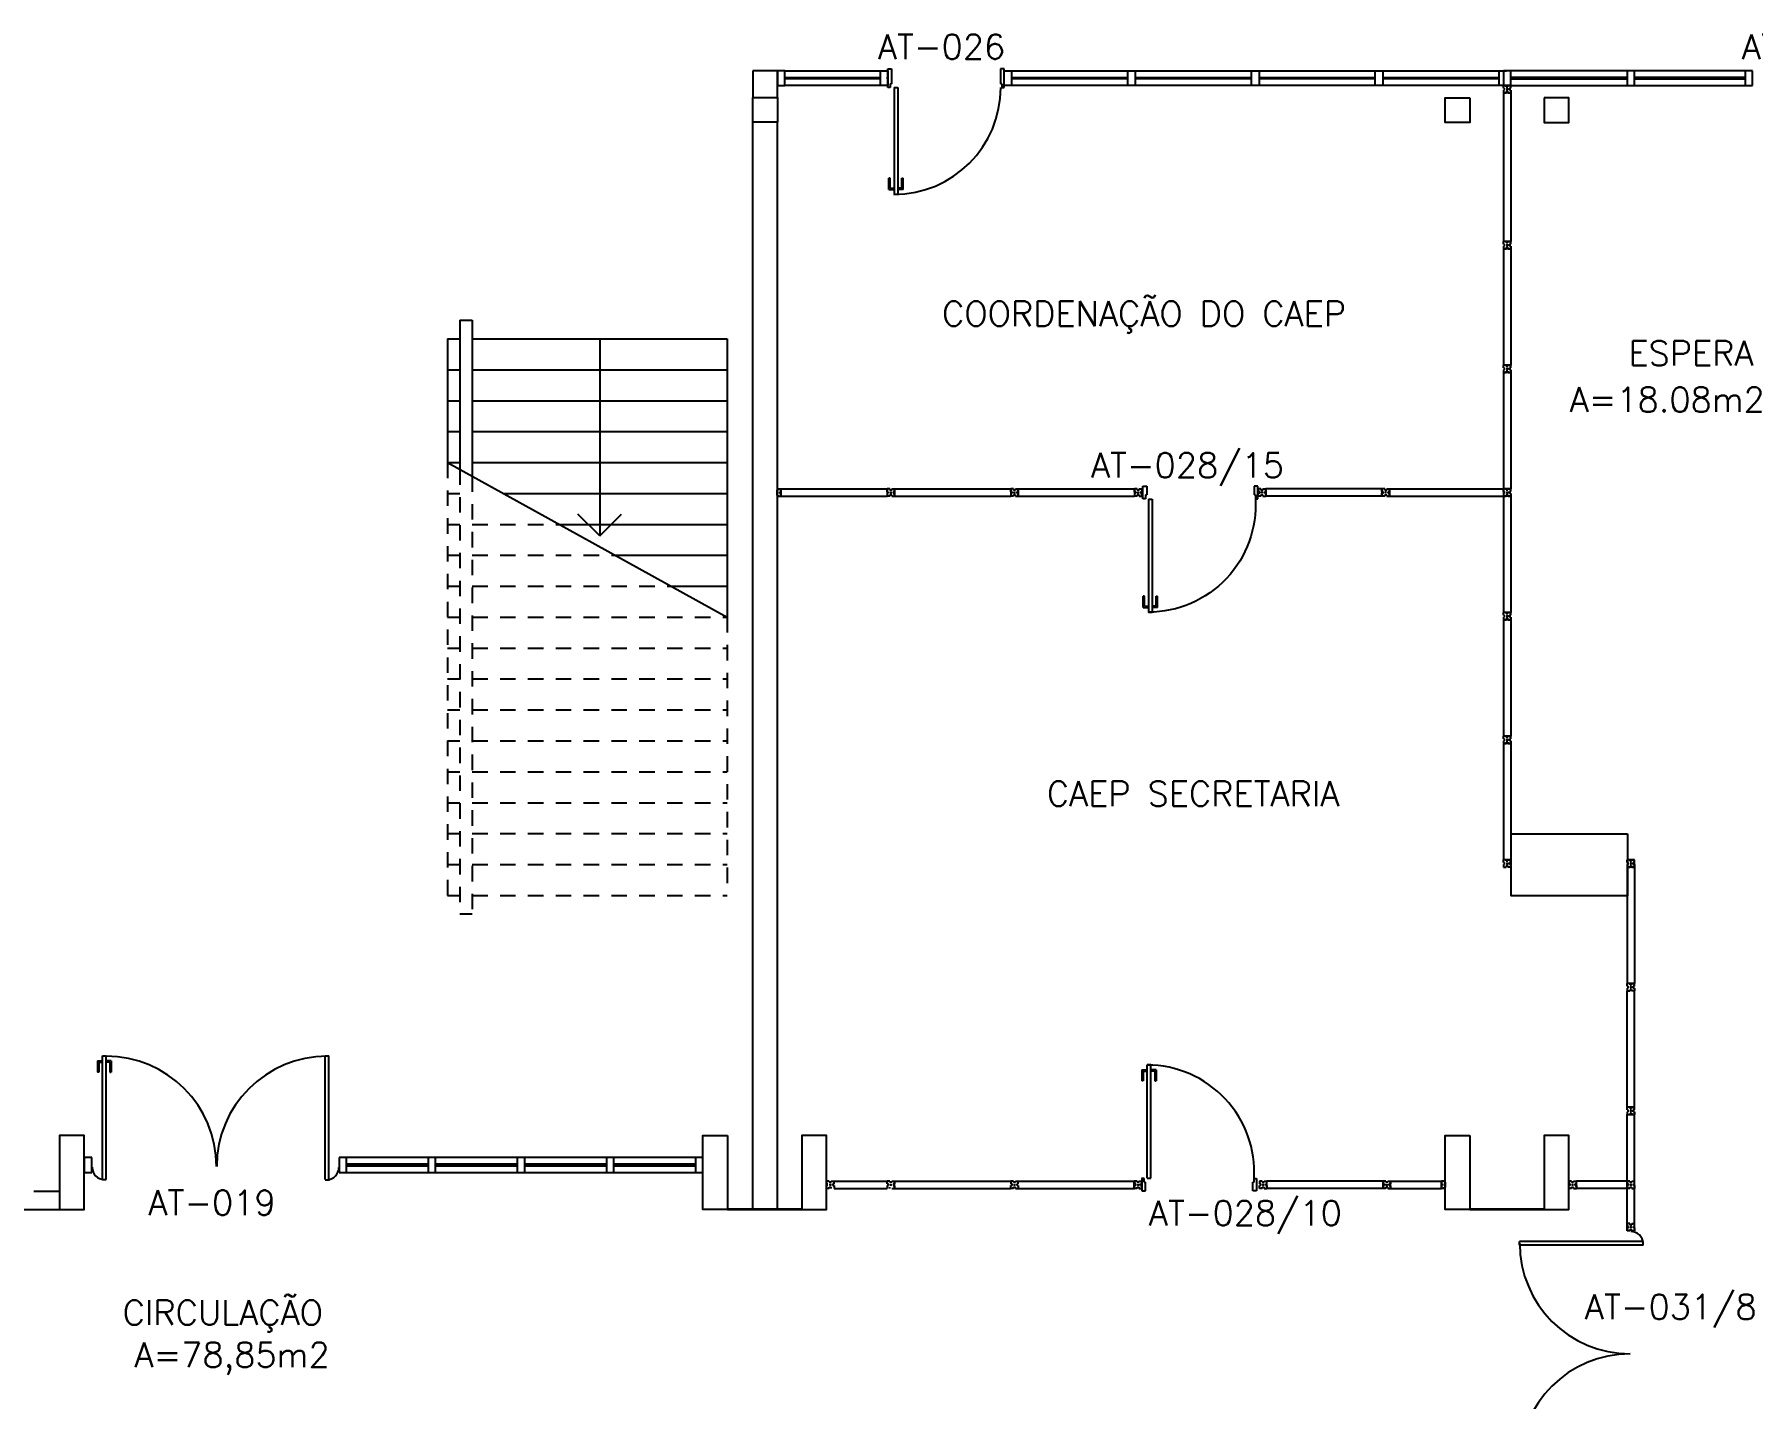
# Model space of a CAD drawing. Header units: millimetres. Extents: x 2860 to 3104, y 1039 to 1134.
# Drawn here: x 2891.3 to 2905.19, y 1059.85 to 1070.88 of the extents above; entities that cross this region are included whole.
import ezdxf
from ezdxf.enums import TextEntityAlignment as Align

# ---------------------------------------------------------------- set-up
doc = ezdxf.new("R2010")
doc.units = ezdxf.units.MM
doc.linetypes.add('HIDDEN2', pattern=[0.1875, 0.125, -0.0625])
for name, color, linetype in [('ALV', 2, 'Continuous'), ('DIV', 2, 'Continuous'), ('ESC', 1, 'Continuous'), ('ESQ', 2, 'Continuous'), ('ESTR', 3, 'Continuous'), ('TEXTO', 2, 'Continuous'), ('TEXTO-ENDEREÇO', 2, 'Continuous'), ('ÁREA', 2, 'Continuous')]:
    doc.layers.add(name, color=color, linetype=linetype)
doc.styles.add('UNB-100', font='simplex.shx', dxfattribs={"height": 0.2})
doc.styles.add('UNB-100-1', font='simplex.shx', dxfattribs={"height": 0.2})

# ---------------------------------------------------------------- blocks, each defined once
blk = doc.blocks.new('PILINT-TTS')
for points in [[(-0.2, 0), (-0.2, -0.2), (0, -0.2), (0, 0)], [(-0.8, 0), (-0.8, -0.2), (-1, -0.2), (-1, 0)], [(-0.8, -8.39), (-0.8, -8.99), (-1, -8.99), (-1, -8.39)]]:
    blk.add_lwpolyline(points, close=True)
blk.add_lwpolyline([(-0.2, -8.99), (0, -8.99), (0, -8.39), (-0.2, -8.39), (-0.2, -8.99)])
blk = doc.blocks.new('PTDP-TTS')
at = {"color": 2}
for p, q in [((0.084, 0.9), (0.115, 0.9)), ((0.084, -0.1), (0.084, 0.9)), ((0.114, -0.1), (0.114, 0.9)), ((1.884, 0.9), (1.914, 0.9)), ((1.884, -0.1), (1.884, 0.9)), ((1.914, -0.1), (1.914, 0.9)), ((0.084, -0.1), (0.115, -0.1)), ((1.885, -0.101), (1.915, -0.101))]:
    blk.add_line(p, q, dxfattribs=at)
at = {"color": 1}
for centre, radius, start, end in [((0.114, 0.006), 0.892, 0, 90), ((1.899, 0.006), 0.892, 90, 180), ((0.098, 0), 0.098, 180, 270), ((1.896, -0.001), 0.0991, 271.7192, 0)]:
    blk.add_arc(centre, radius, start, end, dxfattribs=at)
at = {"layer": 'ESQ', "color": 1}
for p, q in [((0.044, 0.86), (0.044, 0.77)), ((0.044, 0.86), (0.084, 0.86)), ((0.054, 0.85), (0.054, 0.77)), ((0.054, 0.85), (0.084, 0.85)), ((0.154, 0.86), (0.114, 0.86)), ((0.144, 0.85), (0.114, 0.85)), ((0.144, 0.85), (0.144, 0.77)), ((0.154, 0.86), (0.154, 0.77)), ((0.054, 0.77), (0.044, 0.77)), ((0.144, 0.77), (0.154, 0.77))]:
    blk.add_line(p, q, dxfattribs=at)
blk = doc.blocks.new('MTT-TTS')
for p, q in [((-0.008, 0.03), (-0.03, 0.03)), ((-0.03, 0.03), (-0.03, 0.006)), ((-0.0185, 0.006), (-0.03, 0.006)), ((-0.0185, -0.006), (-0.0185, 0.006)), ((-0.008, 0.03), (-0.008, 0.02)), ((-0.008, 0.02), (0.008, 0.02)), ((-0.0051, 0), (0.0051, 0)), ((0, -0.0051), (0, 0.0051)), ((0.008, 0.03), (0.03, 0.03)), ((0.008, 0.03), (0.008, 0.02)), ((0.0205, -0.006), (0.0205, 0.006)), ((0.0205, 0.006), (0.03, 0.006)), ((0.03, 0.006), (0.03, 0.03)), ((-0.03, -0.03), (-0.03, -0.006)), ((-0.0185, -0.006), (-0.03, -0.006)), ((-0.008, -0.03), (-0.03, -0.03)), ((-0.008, -0.02), (0.008, -0.02)), ((-0.008, -0.03), (-0.008, -0.02)), ((0.008, -0.03), (0.008, -0.02)), ((0.008, -0.03), (0.03, -0.03)), ((0.0205, -0.006), (0.03, -0.006)), ((0.03, -0.006), (0.03, -0.03))]:
    blk.add_line(p, q)
blk = doc.blocks.new('DIVMT-TTS')
for p, q in [((-0.03, 0.03), (-0.03, 0.006)), ((-0.008, 0.03), (-0.03, 0.03)), ((-0.0185, 0.006), (-0.03, 0.006)), ((-0.0185, -0.006), (-0.0185, 0.006)), ((-0.008, 0.03), (-0.008, 0.02)), ((-0.008, 0.02), (0.008, 0.02)), ((-0.0051, 0), (0.0051, 0)), ((0.0051, 0), (-0.0051, 0)), ((-0.0051, 0), (0.0051, 0)), ((0, -0.0051), (0, 0.0051)), ((0, 0.0051), (0, -0.0051)), ((0.008, 0.03), (0.008, 0.02)), ((0.008, 0.03), (0.03, 0.03)), ((0.0205, 0.006), (0.03, 0.006)), ((0.0205, -0.006), (0.0205, 0.006)), ((0.0205, 0.006), (0.0205, -0.006)), ((0.0205, 0.006), (0.03, 0.006)), ((0.97, 0.03), (0.03, 0.03)), ((0.03, 0.006), (0.03, 0.03)), ((0.03, -0.03), (0.03, 0.03)), ((0.03, -0.005), (0.03, 0.005)), ((0.97, -0.03), (0.97, 0.03)), ((0.97, 0.03), (0.97, 0.009)), ((0.97, 0.009), (0.97, 0.027)), ((0.9795, 0.006), (0.97, 0.006)), ((0.97, -0.005), (0.97, 0.005)), ((0.9795, 0.006), (0.9795, -0.006)), ((1.0051, 0), (0.9949, 0)), ((1, 0.0051), (1, -0.0051)), ((-0.0185, -0.006), (-0.03, -0.006)), ((-0.03, -0.03), (-0.03, -0.006)), ((-0.008, -0.03), (-0.03, -0.03)), ((-0.008, -0.03), (-0.008, -0.02)), ((-0.008, -0.02), (0.008, -0.02)), ((0.008, -0.03), (0.008, -0.02)), ((0.008, -0.03), (0.03, -0.03)), ((0.0205, -0.006), (0.03, -0.006)), ((0.0205, -0.006), (0.03, -0.006)), ((0.03, -0.006), (0.03, -0.03)), ((0.97, -0.03), (0.03, -0.03)), ((0.9795, -0.006), (0.97, -0.006)), ((0.97, -0.009), (0.97, -0.027))]:
    blk.add_line(p, q)
blk = doc.blocks.new('PDV1D-TTS')
at = {"layer": 'DIV'}
for p, q in [((0, 0), (-0.012, 0)), ((0, 0.06), (0, 0.075)), ((0, 0.075), (0.03, 0.075)), ((0, -0.06), (0, 0.06)), ((0.03, 0.075), (0.03, -0.045)), ((0.91, 0.075), (0.91, -0.045)), ((0.94, 0.075), (0.91, 0.075)), ((0.94, 0.06), (0.94, 0.075)), ((0.94, -0.06), (0.94, 0.06)), ((0, -0.075), (0, -0.06)), ((0.02, -0.075), (0, -0.075)), ((0.02, -0.045), (0.03, -0.045)), ((0.02, -0.045), (0.02, -0.075)), ((0.052, -0.075), (0.052, -0.94)), ((0.052, -0.075), (0.082, -0.075)), ((0.082, -0.075), (0.082, -0.94)), ((0.92, -0.045), (0.91, -0.045)), ((0.92, -0.045), (0.92, -0.075)), ((0.92, -0.075), (0.94, -0.075)), ((0.94, -0.075), (0.94, -0.06)), ((0.082, -0.94), (0.052, -0.94))]:
    blk.add_line(p, q, dxfattribs=at)
at = {"layer": 'DIV', "color": 1}
for p, q in [((0.019, -0.81), (0.009, -0.81)), ((0.009, -0.9), (0.009, -0.81)), ((0.019, -0.89), (0.019, -0.81)), ((0.114, -0.81), (0.124, -0.81)), ((0.114, -0.89), (0.114, -0.81)), ((0.124, -0.9), (0.124, -0.81)), ((0.009, -0.9), (0.049, -0.9)), ((0.019, -0.89), (0.049, -0.89)), ((0.114, -0.89), (0.084, -0.89)), ((0.124, -0.9), (0.084, -0.9))]:
    blk.add_line(p, q, dxfattribs=at)
blk.add_arc((0.048, -0.075), 0.865, 270, 0, dxfattribs=at)
blk = doc.blocks.new('ESCA-TTS')
at = {"color": 1}
for p, q in [((-0.2, 0.15), (-0.2, -1.111)), ((-0.1, 0.15), (-0.2, 0.15)), ((-0.1, 0.15), (-0.1, -1.055)), ((-0.2, 0), (-2.26, 0)), ((0, 0), (-0.1, 0)), ((0, 0), (0, -1)), ((-0.2, -0.25), (-2.26, -0.25)), ((0, -0.25), (-0.1, -0.25)), ((-0.2, -0.5), (-2.26, -0.5)), ((0, -0.5), (-0.1, -0.5)), ((-0.2, -0.75), (-2.26, -0.75)), ((0, -0.75), (-0.1, -0.75)), ((-0.2, -1), (-2.26, -1)), ((0, -1), (-0.1, -1)), ((-0.452, -1.25), (-2.26, -1.25)), ((-0.904, -1.5), (-2.26, -1.5)), ((-1.356, -1.75), (-2.26, -1.75)), ((-1.808, -2), (-2.26, -2))]:
    blk.add_line(p, q, dxfattribs=at)
at = {"color": 1, "linetype": 'Continuous'}
for p in [(-2.26, 0), (0, -1)]:
    blk.add_line(p, (-2.26, -2.25), dxfattribs=at)
at = {"color": 1, "linetype": 'HIDDEN2'}
for p, q in [((-0.2, -1.111), (-0.2, -4.65)), ((-0.1, -1.055), (-0.1, -4.65)), ((0, -1), (0, -4.5)), ((0, -1.25), (-0.1, -1.25)), ((-0.2, -1.5), (-0.904, -1.5)), ((0, -1.5), (-0.1, -1.5)), ((-0.2, -1.75), (-1.356, -1.75)), ((0, -1.75), (-0.1, -1.75)), ((-0.2, -2), (-1.808, -2)), ((0, -2), (-0.1, -2)), ((-2.26, -2.25), (-2.26, -4.5)), ((-0.2, -2.25), (-2.26, -2.25)), ((0, -2.25), (-0.1, -2.25)), ((-0.2, -2.5), (-2.26, -2.5)), ((0, -2.5), (-0.1, -2.5)), ((-0.2, -2.75), (-2.26, -2.75)), ((0, -2.75), (-0.1, -2.75)), ((-0.2, -3), (-2.26, -3)), ((0, -3), (-0.1, -3)), ((-0.2, -3.25), (-2.26, -3.25)), ((0, -3.25), (-0.1, -3.25)), ((-0.2, -3.5), (-2.26, -3.5)), ((0, -3.5), (-0.1, -3.5)), ((-0.2, -3.75), (-2.26, -3.75)), ((0, -3.75), (-0.1, -3.75)), ((-0.2, -4), (-2.26, -4)), ((0, -4), (-0.1, -4)), ((-0.2, -4.25), (-2.26, -4.25)), ((0, -4.25), (-0.1, -4.25)), ((-0.2, -4.5), (-2.26, -4.5)), ((0, -4.5), (-0.1, -4.5)), ((-0.1, -4.65), (-0.2, -4.65))]:
    blk.add_line(p, q, dxfattribs=at)
blk = doc.blocks.new('MTINI-TTS')
for p, q in [((-0.03, 0.008), (-0.03, 0.03)), ((0.03, 0.03), (-0.03, 0.03)), ((-0.03, 0.008), (-0.02, 0.008)), ((-0.009, 0.03), (-0.027, 0.03)), ((-0.02, 0.008), (-0.02, 0)), ((-0.001, 0), (-0.02, 0)), ((-0.006, 0.02), (-0.006, 0.03)), ((-0.006, 0.023), (-0.006, 0.027)), ((-0.006, 0.02), (0.006, 0.02)), ((0.005, 0.03), (-0.005, 0.03)), ((0.005, 0), (-0.005, 0)), ((0.004, 0.02), (-0.004, 0.02)), ((0.02, 0), (-0.001, 0)), ((0, -0.005), (0, 0.005)), ((0.006, 0.02), (0.006, 0.03)), ((0.006, 0.023), (0.006, 0.027)), ((0.009, 0.03), (0.027, 0.03)), ((0.03, 0.008), (0.02, 0.008)), ((0.02, 0), (0.02, 0.008)), ((0.03, 0.008), (0.03, 0.03))]:
    blk.add_line(p, q)
blk = doc.blocks.new('PDV2E-TTS')
at = {"layer": 'DIV'}
for p, q in [((-0.967, 0.035), (-0.967, 0.05)), ((-0.967, 0.05), (-0.937, 0.05)), ((-0.967, -0.035), (-0.967, 0.035)), ((-0.937, 0.05), (-0.937, -0.02)), ((-0.068, 0.05), (-0.068, -0.02)), ((-0.038, 0.05), (-0.068, 0.05)), ((-0.038, 0.035), (-0.038, 0.05)), ((-0.038, -0.035), (-0.038, 0.035)), ((-0.967, -0.05), (-0.967, -0.035)), ((-0.947, -0.05), (-0.967, -0.05)), ((-0.947, -0.02), (-0.947, -0.05)), ((-0.947, -0.02), (-0.937, -0.02)), ((-0.083, -0.054), (-0.113, -0.054)), ((-0.113, -0.054), (-0.113, -0.969)), ((-0.083, -0.054), (-0.083, -0.969)), ((-0.059, -0.02), (-0.068, -0.02)), ((-0.059, -0.02), (-0.059, -0.05)), ((-0.059, -0.05), (-0.037, -0.05)), ((-0.038, -0.05), (-0.038, -0.035)), ((-0.113, -0.969), (-0.083, -0.969))]:
    blk.add_line(p, q, dxfattribs=at)
at = {"layer": 'DIV', "color": 1}
for p, q in [((-0.145, -0.839), (-0.155, -0.839)), ((-0.155, -0.929), (-0.155, -0.839)), ((-0.155, -0.929), (-0.115, -0.929)), ((-0.145, -0.919), (-0.145, -0.839)), ((-0.145, -0.919), (-0.115, -0.919)), ((-0.05, -0.919), (-0.08, -0.919)), ((-0.04, -0.929), (-0.08, -0.929)), ((-0.05, -0.839), (-0.04, -0.839)), ((-0.05, -0.919), (-0.05, -0.839)), ((-0.04, -0.929), (-0.04, -0.839))]:
    blk.add_line(p, q, dxfattribs=at)
blk.add_arc((-0.081, -0.101), 0.867, 176.6046, 269.9049, dxfattribs=at)

msp = doc.modelspace()

# ---------------------------------------------------------------- linework, layer by layer
at = {"layer": 'ALV'}
for p, q in [((2897.108, 1070.164), (2897.108, 1061.381)), ((2897.308, 1070.164), (2897.308, 1061.381)), ((2897.304, 1067.171), (2897.314, 1067.171)), ((2897.309, 1067.166), (2897.309, 1067.176)), ((2891.3, 1061.524), (2891.514, 1061.524)), ((2890.908, 1061.374), (2891.514, 1061.374)), ((2897.108, 1061.381), (2897.308, 1061.381))]:
    msp.add_line(p, q, dxfattribs=at)
at = {"layer": 'DIV'}
for p, q in [((2903.203, 1070.462), (2903.143, 1070.462)), ((2903.178, 1070.462), (2903.238, 1070.462)), ((2903.202, 1070.462), (2903.178, 1070.462)), ((2903.178, 1070.44), (2903.178, 1070.462)), ((2903.238, 1070.462), (2903.178, 1070.462)), ((2903.178, 1070.44), (2903.188, 1070.44)), ((2903.178, 1070.424), (2903.188, 1070.424)), ((2903.178, 1070.424), (2903.178, 1070.402)), ((2903.178, 1070.402), (2903.178, 1069.202)), ((2903.238, 1070.402), (2903.178, 1070.402)), ((2903.178, 1070.402), (2903.199, 1070.402)), ((2903.178, 1070.402), (2903.202, 1070.402)), ((2903.199, 1070.402), (2903.181, 1070.402)), ((2903.188, 1070.424), (2903.188, 1070.44)), ((2903.202, 1070.452), (2903.202, 1070.462)), ((2903.202, 1070.452), (2903.202, 1070.462)), ((2903.214, 1070.452), (2903.202, 1070.452)), ((2903.202, 1070.452), (2903.214, 1070.452)), ((2903.202, 1070.413), (2903.202, 1070.402)), ((2903.214, 1070.413), (2903.202, 1070.413)), ((2903.202, 1070.411), (2903.214, 1070.411)), ((2903.202, 1070.411), (2903.202, 1070.402)), ((2903.213, 1070.462), (2903.203, 1070.462)), ((2903.203, 1070.432), (2903.213, 1070.432)), ((2903.213, 1070.432), (2903.203, 1070.432)), ((2903.203, 1070.432), (2903.213, 1070.432)), ((2903.213, 1070.402), (2903.203, 1070.402)), ((2903.208, 1070.437), (2903.208, 1070.427)), ((2903.208, 1070.427), (2903.208, 1070.437)), ((2903.208, 1070.437), (2903.208, 1070.427)), ((2903.208, 1070.427), (2903.208, 1070.437)), ((2903.214, 1070.462), (2903.238, 1070.462)), ((2903.214, 1070.452), (2903.214, 1070.462)), ((2903.214, 1070.452), (2903.214, 1070.462)), ((2903.214, 1070.413), (2903.214, 1070.402)), ((2903.214, 1070.411), (2903.214, 1070.402)), ((2903.238, 1070.402), (2903.214, 1070.402)), ((2903.217, 1070.402), (2903.235, 1070.402)), ((2903.238, 1070.44), (2903.228, 1070.44)), ((2903.228, 1070.424), (2903.228, 1070.44)), ((2903.238, 1070.424), (2903.228, 1070.424)), ((2903.238, 1070.44), (2903.238, 1070.462)), ((2903.238, 1070.424), (2903.238, 1070.402)), ((2903.238, 1070.402), (2903.238, 1069.202)), ((2903.202, 1069.202), (2903.178, 1069.202)), ((2903.178, 1069.18), (2903.178, 1069.202)), ((2903.238, 1069.202), (2903.178, 1069.202)), ((2903.178, 1069.18), (2903.188, 1069.18)), ((2903.178, 1069.164), (2903.188, 1069.164)), ((2903.178, 1069.164), (2903.178, 1069.142)), ((2903.188, 1069.164), (2903.188, 1069.18)), ((2903.202, 1069.192), (2903.202, 1069.202)), ((2903.202, 1069.192), (2903.202, 1069.202)), ((2903.214, 1069.192), (2903.202, 1069.192)), ((2903.202, 1069.192), (2903.214, 1069.192)), ((2903.202, 1069.153), (2903.202, 1069.142)), ((2903.214, 1069.153), (2903.202, 1069.153)), ((2903.213, 1069.202), (2903.203, 1069.202)), ((2903.213, 1069.172), (2903.203, 1069.172)), ((2903.203, 1069.172), (2903.213, 1069.172)), ((2903.208, 1069.167), (2903.208, 1069.177)), ((2903.208, 1069.177), (2903.208, 1069.167)), ((2903.208, 1069.167), (2903.208, 1069.177)), ((2903.214, 1069.202), (2903.238, 1069.202)), ((2903.214, 1069.192), (2903.214, 1069.202)), ((2903.214, 1069.192), (2903.214, 1069.202)), ((2903.214, 1069.153), (2903.214, 1069.142)), ((2903.238, 1069.18), (2903.228, 1069.18)), ((2903.228, 1069.164), (2903.228, 1069.18)), ((2903.238, 1069.164), (2903.228, 1069.164)), ((2903.238, 1069.18), (2903.238, 1069.202)), ((2903.238, 1069.164), (2903.238, 1069.142)), ((2903.178, 1069.142), (2903.202, 1069.142)), ((2903.238, 1069.142), (2903.214, 1069.142)), ((2897.339, 1067.201), (2898.197, 1067.202)), ((2897.339, 1067.201), (2897.339, 1067.141)), ((2898.197, 1067.178), (2898.197, 1067.202)), ((2898.219, 1067.202), (2898.197, 1067.202)), ((2898.197, 1067.202), (2898.197, 1067.142)), ((2898.219, 1067.202), (2898.219, 1067.192)), ((2898.235, 1067.202), (2898.235, 1067.192)), ((2898.235, 1067.202), (2898.257, 1067.202)), ((2898.257, 1067.202), (2898.257, 1067.178)), ((2902.257, 1067.202), (2903.178, 1067.202)), ((2902.257, 1067.202), (2902.257, 1067.142)), ((2903.178, 1067.202), (2903.178, 1067.142)), ((2897.329, 1067.165), (2897.329, 1067.177)), ((2897.329, 1067.177), (2897.339, 1067.177)), ((2897.329, 1067.165), (2897.339, 1067.165)), ((2897.339, 1067.18), (2897.339, 1067.198)), ((2897.339, 1067.176), (2897.339, 1067.166)), ((2897.339, 1067.162), (2897.339, 1067.144)), ((2897.339, 1067.141), (2897.339, 1067.162)), ((2897.339, 1067.141), (2898.197, 1067.142)), ((2898.206, 1067.178), (2898.197, 1067.178)), ((2898.206, 1067.178), (2898.197, 1067.178)), ((2898.197, 1067.177), (2898.197, 1067.167)), ((2898.197, 1067.166), (2898.197, 1067.142)), ((2898.206, 1067.166), (2898.197, 1067.166)), ((2898.206, 1067.166), (2898.197, 1067.166)), ((2898.219, 1067.142), (2898.197, 1067.142)), ((2898.206, 1067.178), (2898.206, 1067.166)), ((2898.206, 1067.166), (2898.206, 1067.178)), ((2898.235, 1067.192), (2898.219, 1067.192)), ((2898.219, 1067.142), (2898.219, 1067.152)), ((2898.235, 1067.152), (2898.219, 1067.152)), ((2898.232, 1067.172), (2898.222, 1067.172)), ((2898.222, 1067.172), (2898.232, 1067.172)), ((2898.232, 1067.172), (2898.222, 1067.172)), ((2898.227, 1067.177), (2898.227, 1067.167)), ((2898.227, 1067.167), (2898.227, 1067.177)), ((2898.235, 1067.142), (2898.235, 1067.152)), ((2898.235, 1067.142), (2898.257, 1067.142)), ((2898.245, 1067.178), (2898.257, 1067.178)), ((2898.245, 1067.178), (2898.245, 1067.166)), ((2898.245, 1067.166), (2898.257, 1067.166)), ((2898.257, 1067.142), (2898.257, 1067.166)), ((2902.222, 1067.172), (2902.232, 1067.172)), ((2902.227, 1067.167), (2902.227, 1067.177)), ((2902.247, 1067.178), (2902.257, 1067.178)), ((2902.247, 1067.166), (2902.247, 1067.178)), ((2902.247, 1067.166), (2902.257, 1067.166)), ((2902.257, 1067.181), (2902.257, 1067.199)), ((2902.257, 1067.177), (2902.257, 1067.167)), ((2902.257, 1067.142), (2902.257, 1067.163)), ((2902.257, 1067.163), (2902.257, 1067.145)), ((2902.257, 1067.142), (2903.178, 1067.142)), ((2903.187, 1067.178), (2903.178, 1067.178)), ((2903.178, 1067.177), (2903.178, 1067.167)), ((2903.187, 1067.166), (2903.178, 1067.166)), ((2903.187, 1067.166), (2903.187, 1067.178)), ((2903.232, 1067.172), (2903.203, 1067.172)), ((2903.203, 1067.172), (2903.232, 1067.172)), ((2903.208, 1067.167), (2903.208, 1067.177)), ((2904.202, 1064.202), (2904.178, 1064.202)), ((2904.178, 1064.18), (2904.178, 1064.202)), ((2904.238, 1064.202), (2904.178, 1064.202)), ((2904.178, 1064.18), (2904.188, 1064.18)), ((2904.178, 1064.164), (2904.188, 1064.164)), ((2904.178, 1064.164), (2904.178, 1064.142)), ((2904.188, 1064.164), (2904.188, 1064.18)), ((2904.202, 1064.192), (2904.202, 1064.202)), ((2904.202, 1064.192), (2904.202, 1064.202)), ((2904.214, 1064.192), (2904.202, 1064.192)), ((2904.202, 1064.192), (2904.214, 1064.192)), ((2904.202, 1064.153), (2904.202, 1064.142)), ((2904.214, 1064.153), (2904.202, 1064.153)), ((2904.213, 1064.202), (2904.203, 1064.202)), ((2904.203, 1064.172), (2904.213, 1064.172)), ((2904.213, 1064.172), (2904.203, 1064.172)), ((2904.213, 1064.172), (2904.203, 1064.172)), ((2904.203, 1064.172), (2904.213, 1064.172)), ((2904.208, 1064.177), (2904.208, 1064.167)), ((2904.208, 1064.167), (2904.208, 1064.177)), ((2904.208, 1064.177), (2904.208, 1064.167)), ((2904.208, 1064.167), (2904.208, 1064.177)), ((2904.214, 1064.202), (2904.238, 1064.202)), ((2904.214, 1064.192), (2904.214, 1064.202)), ((2904.214, 1064.192), (2904.214, 1064.202)), ((2904.214, 1064.153), (2904.214, 1064.142)), ((2904.238, 1064.18), (2904.228, 1064.18)), ((2904.228, 1064.164), (2904.228, 1064.18)), ((2904.228, 1064.178), (2904.238, 1064.178)), ((2904.228, 1064.178), (2904.228, 1064.166)), ((2904.228, 1064.166), (2904.238, 1064.166)), ((2904.238, 1064.164), (2904.228, 1064.164)), ((2904.238, 1064.142), (2904.238, 1064.202)), ((2904.238, 1064.18), (2904.238, 1064.202)), ((2904.238, 1064.167), (2904.238, 1064.177)), ((2904.238, 1064.164), (2904.238, 1064.142)), ((2904.178, 1064.142), (2904.202, 1064.142)), ((2904.238, 1064.142), (2904.214, 1064.142)), ((2904.178, 1062.202), (2904.178, 1063.142)), ((2904.238, 1062.202), (2904.238, 1063.142)), ((2904.202, 1062.202), (2904.178, 1062.202)), ((2904.178, 1062.18), (2904.178, 1062.202)), ((2904.238, 1062.202), (2904.178, 1062.202)), ((2904.202, 1062.192), (2904.202, 1062.202)), ((2904.202, 1062.192), (2904.202, 1062.202)), ((2904.213, 1062.202), (2904.203, 1062.202)), ((2904.214, 1062.202), (2904.238, 1062.202)), ((2904.214, 1062.192), (2904.214, 1062.202)), ((2904.214, 1062.192), (2904.214, 1062.202)), ((2904.238, 1062.18), (2904.238, 1062.202)), ((2904.178, 1062.18), (2904.188, 1062.18)), ((2904.178, 1062.164), (2904.188, 1062.164)), ((2904.178, 1062.164), (2904.178, 1062.142)), ((2904.178, 1062.142), (2904.238, 1062.142)), ((2904.178, 1062.142), (2904.202, 1062.142)), ((2904.178, 1061.545), (2904.178, 1062.142)), ((2904.188, 1062.164), (2904.188, 1062.18)), ((2904.214, 1062.192), (2904.202, 1062.192)), ((2904.202, 1062.192), (2904.214, 1062.192)), ((2904.202, 1062.153), (2904.202, 1062.142)), ((2904.214, 1062.153), (2904.202, 1062.153)), ((2904.202, 1062.151), (2904.202, 1062.142)), ((2904.214, 1062.151), (2904.202, 1062.151)), ((2904.213, 1062.172), (2904.203, 1062.172)), ((2904.213, 1062.172), (2904.203, 1062.172)), ((2904.203, 1062.172), (2904.213, 1062.172)), ((2904.203, 1062.142), (2904.213, 1062.142)), ((2904.208, 1062.167), (2904.208, 1062.177)), ((2904.208, 1062.177), (2904.208, 1062.167)), ((2904.208, 1062.167), (2904.208, 1062.177)), ((2904.214, 1062.153), (2904.214, 1062.142)), ((2904.214, 1062.151), (2904.214, 1062.142)), ((2904.238, 1062.142), (2904.214, 1062.142)), ((2904.238, 1062.18), (2904.228, 1062.18)), ((2904.228, 1062.164), (2904.228, 1062.18)), ((2904.238, 1062.164), (2904.228, 1062.164)), ((2904.238, 1062.164), (2904.238, 1062.142)), ((2904.238, 1061.545), (2904.238, 1062.142)), ((2897.73, 1061.605), (2897.708, 1061.605)), ((2897.708, 1061.545), (2897.708, 1061.605)), ((2897.719, 1061.581), (2897.708, 1061.581)), ((2897.717, 1061.581), (2897.708, 1061.581)), ((2897.719, 1061.569), (2897.708, 1061.569)), ((2897.717, 1061.569), (2897.708, 1061.569)), ((2897.73, 1061.545), (2897.708, 1061.545)), ((2897.73, 1061.605), (2897.73, 1061.595)), ((2897.73, 1061.595), (2897.746, 1061.595)), ((2897.73, 1061.555), (2897.746, 1061.555)), ((2897.73, 1061.545), (2897.73, 1061.555)), ((2897.733, 1061.575), (2897.743, 1061.575)), ((2897.743, 1061.575), (2897.733, 1061.575)), ((2897.738, 1061.57), (2897.738, 1061.58)), ((2897.738, 1061.58), (2897.738, 1061.57)), ((2897.746, 1061.605), (2897.768, 1061.605)), ((2897.746, 1061.605), (2897.746, 1061.595)), ((2897.746, 1061.545), (2897.746, 1061.555)), ((2897.758, 1061.569), (2897.758, 1061.581)), ((2897.758, 1061.581), (2897.768, 1061.581)), ((2897.758, 1061.569), (2897.768, 1061.569)), ((2897.768, 1061.605), (2898.198, 1061.605)), ((2897.768, 1061.581), (2897.768, 1061.605)), ((2897.768, 1061.569), (2897.768, 1061.545)), ((2897.768, 1061.545), (2898.198, 1061.545)), ((2898.198, 1061.581), (2898.198, 1061.605)), ((2898.22, 1061.605), (2898.198, 1061.605)), ((2898.208, 1061.581), (2898.198, 1061.581)), ((2898.198, 1061.569), (2898.198, 1061.545)), ((2898.208, 1061.569), (2898.198, 1061.569)), ((2898.208, 1061.569), (2898.208, 1061.581)), ((2898.22, 1061.605), (2898.22, 1061.595)), ((2898.236, 1061.595), (2898.22, 1061.595)), ((2898.22, 1061.545), (2898.22, 1061.555)), ((2898.223, 1061.575), (2898.233, 1061.575)), ((2898.233, 1061.575), (2898.223, 1061.575)), ((2898.228, 1061.58), (2898.228, 1061.57)), ((2898.228, 1061.57), (2898.228, 1061.58)), ((2898.236, 1061.605), (2898.258, 1061.605)), ((2898.236, 1061.605), (2898.236, 1061.595)), ((2898.236, 1061.545), (2898.258, 1061.545)), ((2898.247, 1061.581), (2898.258, 1061.581)), ((2898.247, 1061.569), (2898.258, 1061.569)), ((2898.249, 1061.581), (2898.249, 1061.569)), ((2898.249, 1061.581), (2898.258, 1061.581)), ((2898.249, 1061.569), (2898.258, 1061.569)), ((2898.258, 1061.605), (2899.198, 1061.605)), ((2898.258, 1061.545), (2898.258, 1061.605)), ((2898.258, 1061.605), (2898.258, 1061.584)), ((2898.258, 1061.605), (2898.258, 1061.581)), ((2898.258, 1061.584), (2898.258, 1061.602)), ((2898.258, 1061.57), (2898.258, 1061.58)), ((2898.258, 1061.545), (2898.258, 1061.569)), ((2898.258, 1061.566), (2898.258, 1061.548)), ((2898.258, 1061.545), (2899.198, 1061.545)), ((2899.222, 1061.575), (2899.232, 1061.575)), ((2899.227, 1061.57), (2899.227, 1061.58)), ((2899.227, 1061.58), (2899.227, 1061.57)), ((2899.258, 1061.605), (2900.198, 1061.605)), ((2899.258, 1061.545), (2900.198, 1061.545)), ((2900.195, 1061.545), (2900.195, 1061.605)), ((2900.222, 1061.575), (2900.232, 1061.575)), ((2900.227, 1061.57), (2900.227, 1061.58)), ((2900.227, 1061.58), (2900.227, 1061.57)), ((2900.255, 1061.545), (2900.255, 1061.605)), ((2902.207, 1061.581), (2902.207, 1061.605)), ((2902.229, 1061.605), (2902.207, 1061.605)), ((2902.207, 1061.545), (2902.207, 1061.605)), ((2902.217, 1061.581), (2902.207, 1061.581)), ((2902.217, 1061.581), (2902.207, 1061.581)), ((2902.207, 1061.57), (2902.207, 1061.58)), ((2902.207, 1061.569), (2902.207, 1061.545)), ((2902.217, 1061.569), (2902.207, 1061.569)), ((2902.217, 1061.569), (2902.207, 1061.569)), ((2902.229, 1061.545), (2902.207, 1061.545)), ((2902.217, 1061.569), (2902.217, 1061.581)), ((2902.217, 1061.581), (2902.217, 1061.569)), ((2902.229, 1061.605), (2902.229, 1061.595)), ((2902.245, 1061.595), (2902.229, 1061.595)), ((2902.229, 1061.545), (2902.229, 1061.555)), ((2902.245, 1061.555), (2902.229, 1061.555)), ((2902.232, 1061.575), (2902.242, 1061.575)), ((2902.242, 1061.575), (2902.232, 1061.575)), ((2902.232, 1061.575), (2902.242, 1061.575)), ((2902.242, 1061.575), (2902.232, 1061.575)), ((2902.237, 1061.58), (2902.237, 1061.57)), ((2902.237, 1061.57), (2902.237, 1061.58)), ((2902.237, 1061.58), (2902.237, 1061.57)), ((2902.245, 1061.605), (2902.245, 1061.595)), ((2902.245, 1061.605), (2902.267, 1061.605)), ((2902.245, 1061.545), (2902.245, 1061.555)), ((2902.245, 1061.545), (2902.267, 1061.545)), ((2902.256, 1061.581), (2902.267, 1061.581)), ((2902.256, 1061.569), (2902.256, 1061.581)), ((2902.256, 1061.569), (2902.267, 1061.569)), ((2902.258, 1061.581), (2902.267, 1061.581)), ((2902.258, 1061.581), (2902.258, 1061.569)), ((2902.258, 1061.569), (2902.267, 1061.569)), ((2902.267, 1061.605), (2902.677, 1061.605)), ((2902.267, 1061.605), (2902.267, 1061.584)), ((2902.267, 1061.545), (2902.267, 1061.605)), ((2902.267, 1061.605), (2902.267, 1061.581)), ((2902.267, 1061.584), (2902.267, 1061.602)), ((2902.267, 1061.57), (2902.267, 1061.58)), ((2902.267, 1061.545), (2902.267, 1061.569)), ((2902.267, 1061.566), (2902.267, 1061.548)), ((2902.267, 1061.545), (2902.677, 1061.545)), ((2902.677, 1061.605), (2902.677, 1061.545)), ((2902.699, 1061.605), (2902.677, 1061.605)), ((2902.677, 1061.545), (2902.677, 1061.605)), ((2902.677, 1061.605), (2902.677, 1061.584)), ((2902.677, 1061.584), (2902.677, 1061.602)), ((2902.677, 1061.584), (2902.677, 1061.602)), ((2902.687, 1061.581), (2902.677, 1061.581)), ((2902.687, 1061.581), (2902.677, 1061.581)), ((2902.677, 1061.58), (2902.677, 1061.57)), ((2902.677, 1061.57), (2902.677, 1061.58)), ((2902.687, 1061.569), (2902.677, 1061.569)), ((2902.687, 1061.569), (2902.677, 1061.569)), ((2902.677, 1061.566), (2902.677, 1061.548)), ((2902.677, 1061.566), (2902.677, 1061.548)), ((2902.699, 1061.545), (2902.677, 1061.545)), ((2902.685, 1061.581), (2902.68, 1061.581)), ((2902.685, 1061.569), (2902.68, 1061.569)), ((2902.687, 1061.569), (2902.687, 1061.581)), ((2902.687, 1061.581), (2902.687, 1061.569)), ((2902.687, 1061.579), (2902.687, 1061.571)), ((2902.699, 1061.605), (2902.699, 1061.595)), ((2902.707, 1061.595), (2902.699, 1061.595)), ((2902.699, 1061.555), (2902.707, 1061.555)), ((2902.699, 1061.545), (2902.699, 1061.555)), ((2902.712, 1061.575), (2902.702, 1061.575)), ((2902.707, 1061.595), (2902.707, 1061.574)), ((2902.707, 1061.58), (2902.707, 1061.57)), ((2902.707, 1061.58), (2902.707, 1061.57)), ((2902.707, 1061.574), (2902.707, 1061.555)), ((2903.73, 1061.605), (2903.708, 1061.605)), ((2903.708, 1061.605), (2903.708, 1061.581)), ((2903.719, 1061.581), (2903.708, 1061.581)), ((2903.708, 1061.545), (2903.708, 1061.569)), ((2903.719, 1061.569), (2903.708, 1061.569)), ((2903.73, 1061.545), (2903.708, 1061.545)), ((2903.719, 1061.569), (2903.719, 1061.581)), ((2903.73, 1061.605), (2903.73, 1061.595)), ((2903.73, 1061.595), (2903.746, 1061.595)), ((2903.73, 1061.555), (2903.746, 1061.555)), ((2903.73, 1061.545), (2903.73, 1061.555)), ((2903.733, 1061.575), (2903.743, 1061.575)), ((2903.743, 1061.575), (2903.733, 1061.575)), ((2903.733, 1061.575), (2903.743, 1061.575)), ((2903.738, 1061.58), (2903.738, 1061.57)), ((2903.738, 1061.57), (2903.738, 1061.58)), ((2903.746, 1061.605), (2903.768, 1061.605)), ((2903.746, 1061.605), (2903.746, 1061.595)), ((2903.746, 1061.545), (2903.746, 1061.555)), ((2903.746, 1061.545), (2903.768, 1061.545)), ((2903.758, 1061.581), (2903.768, 1061.581)), ((2903.758, 1061.581), (2903.758, 1061.569)), ((2903.758, 1061.569), (2903.758, 1061.581)), ((2903.758, 1061.581), (2903.768, 1061.581)), ((2903.758, 1061.569), (2903.768, 1061.569)), ((2903.758, 1061.569), (2903.768, 1061.569)), ((2903.768, 1061.545), (2903.768, 1061.605)), ((2903.768, 1061.581), (2903.768, 1061.605)), ((2904.178, 1061.605), (2903.768, 1061.605)), ((2903.768, 1061.57), (2903.768, 1061.58)), ((2903.768, 1061.569), (2903.768, 1061.545)), ((2904.178, 1061.545), (2903.768, 1061.545)), ((2904.2, 1061.605), (2904.178, 1061.605)), ((2904.178, 1061.605), (2904.178, 1061.581)), ((2904.178, 1061.545), (2904.178, 1061.605)), ((2904.178, 1061.605), (2904.178, 1061.584)), ((2904.178, 1061.584), (2904.178, 1061.602)), ((2904.19, 1061.581), (2904.178, 1061.581)), ((2904.188, 1061.581), (2904.178, 1061.581)), ((2904.178, 1061.57), (2904.178, 1061.58)), ((2904.178, 1061.545), (2904.178, 1061.569)), ((2904.19, 1061.569), (2904.178, 1061.569)), ((2904.188, 1061.569), (2904.178, 1061.569)), ((2904.178, 1061.566), (2904.178, 1061.548)), ((2904.178, 1061.262), (2904.178, 1061.545)), ((2904.2, 1061.545), (2904.178, 1061.545)), ((2904.188, 1061.581), (2904.188, 1061.569)), ((2904.19, 1061.569), (2904.19, 1061.581)), ((2904.2, 1061.605), (2904.2, 1061.595)), ((2904.2, 1061.595), (2904.216, 1061.595)), ((2904.2, 1061.555), (2904.216, 1061.555)), ((2904.2, 1061.545), (2904.2, 1061.555)), ((2904.203, 1061.575), (2904.213, 1061.575)), ((2904.213, 1061.575), (2904.203, 1061.575)), ((2904.203, 1061.575), (2904.213, 1061.575)), ((2904.213, 1061.575), (2904.203, 1061.575)), ((2904.208, 1061.58), (2904.208, 1061.57)), ((2904.208, 1061.57), (2904.208, 1061.58)), ((2904.208, 1061.58), (2904.208, 1061.57)), ((2904.216, 1061.605), (2904.238, 1061.605)), ((2904.216, 1061.605), (2904.216, 1061.595)), ((2904.216, 1061.545), (2904.216, 1061.555)), ((2904.216, 1061.545), (2904.238, 1061.545)), ((2904.229, 1061.581), (2904.238, 1061.581)), ((2904.229, 1061.581), (2904.229, 1061.569)), ((2904.229, 1061.569), (2904.229, 1061.581)), ((2904.229, 1061.581), (2904.238, 1061.581)), ((2904.229, 1061.569), (2904.238, 1061.569)), ((2904.229, 1061.569), (2904.238, 1061.569)), ((2904.238, 1061.545), (2904.238, 1061.605)), ((2904.238, 1061.581), (2904.238, 1061.605)), ((2904.238, 1061.57), (2904.238, 1061.58)), ((2904.238, 1061.569), (2904.238, 1061.545)), ((2904.238, 1061.262), (2904.238, 1061.545)), ((2896.908, 1061.38), (2897.51, 1061.38)), ((2896.908, 1061.374), (2897.51, 1061.374)), ((2902.908, 1061.38), (2903.51, 1061.38)), ((2902.908, 1061.374), (2903.51, 1061.374)), ((2904.2, 1061.262), (2904.178, 1061.262)), ((2904.178, 1061.262), (2904.178, 1061.238)), ((2904.178, 1061.202), (2904.178, 1061.262)), ((2904.178, 1061.262), (2904.178, 1061.241)), ((2904.178, 1061.241), (2904.178, 1061.259)), ((2904.19, 1061.238), (2904.178, 1061.238)), ((2904.188, 1061.238), (2904.178, 1061.238)), ((2904.178, 1061.227), (2904.178, 1061.237)), ((2904.188, 1061.238), (2904.188, 1061.226)), ((2904.19, 1061.226), (2904.19, 1061.238)), ((2904.2, 1061.262), (2904.2, 1061.252)), ((2904.2, 1061.252), (2904.216, 1061.252)), ((2904.203, 1061.232), (2904.213, 1061.232)), ((2904.213, 1061.232), (2904.203, 1061.232)), ((2904.203, 1061.232), (2904.213, 1061.232)), ((2904.213, 1061.232), (2904.203, 1061.232)), ((2904.208, 1061.237), (2904.208, 1061.227)), ((2904.208, 1061.227), (2904.208, 1061.237)), ((2904.208, 1061.237), (2904.208, 1061.227)), ((2904.216, 1061.262), (2904.238, 1061.262)), ((2904.216, 1061.262), (2904.216, 1061.252)), ((2904.229, 1061.238), (2904.238, 1061.238)), ((2904.229, 1061.238), (2904.229, 1061.226)), ((2904.229, 1061.226), (2904.229, 1061.238)), ((2904.229, 1061.238), (2904.238, 1061.238)), ((2904.238, 1061.202), (2904.238, 1061.262)), ((2904.238, 1061.238), (2904.238, 1061.262)), ((2904.238, 1061.227), (2904.238, 1061.237)), ((2904.178, 1061.202), (2904.178, 1061.226)), ((2904.19, 1061.226), (2904.178, 1061.226)), ((2904.188, 1061.226), (2904.178, 1061.226)), ((2904.178, 1061.223), (2904.178, 1061.205)), ((2904.2, 1061.202), (2904.178, 1061.202)), ((2904.2, 1061.212), (2904.216, 1061.212)), ((2904.2, 1061.202), (2904.2, 1061.212)), ((2904.216, 1061.202), (2904.216, 1061.212)), ((2904.216, 1061.202), (2904.238, 1061.202)), ((2904.229, 1061.226), (2904.238, 1061.226)), ((2904.229, 1061.226), (2904.238, 1061.226)), ((2904.238, 1061.226), (2904.238, 1061.202))]:
    msp.add_line(p, q, dxfattribs=at)
msp.add_lwpolyline([(2904.181, 1064.411), (2904.181, 1063.911), (2903.241, 1063.911), (2903.241, 1064.411), (2904.181, 1064.411)], dxfattribs=at)
at = {"layer": 'ESC'}
for p, q in [((2895.874, 1068.414), (2895.874, 1066.821)), ((2895.874, 1066.821), (2895.697, 1066.998)), ((2895.874, 1066.821), (2896.051, 1066.998))]:
    msp.add_line(p, q, dxfattribs=at)
at = {"layer": 'ESQ'}
for p, q in [((2897.111, 1070.582), (2897.111, 1070.365)), ((2897.31, 1070.582), (2897.111, 1070.582)), ((2897.31, 1070.364), (2897.31, 1070.582)), ((2897.37, 1070.582), (2897.31, 1070.582)), ((2897.31, 1070.582), (2897.31, 1070.462)), ((2897.37, 1070.582), (2898.143, 1070.582)), ((2897.37, 1070.462), (2897.37, 1070.582)), ((2898.143, 1070.582), (2898.203, 1070.582)), ((2898.143, 1070.462), (2898.143, 1070.582)), ((2898.203, 1070.582), (2898.203, 1070.463)), ((2899.143, 1070.582), (2899.203, 1070.582)), ((2899.143, 1070.462), (2899.143, 1070.582)), ((2899.203, 1070.582), (2900.143, 1070.582)), ((2899.203, 1070.582), (2899.203, 1070.463)), ((2900.143, 1070.582), (2900.203, 1070.582)), ((2900.143, 1070.462), (2900.143, 1070.582)), ((2900.203, 1070.582), (2900.203, 1070.463)), ((2900.203, 1070.582), (2901.143, 1070.582)), ((2901.143, 1070.582), (2901.203, 1070.582)), ((2901.143, 1070.462), (2901.143, 1070.582)), ((2901.203, 1070.582), (2902.143, 1070.582)), ((2901.203, 1070.582), (2901.203, 1070.463)), ((2902.143, 1070.582), (2902.203, 1070.582)), ((2902.143, 1070.462), (2902.143, 1070.582)), ((2902.203, 1070.582), (2903.143, 1070.582)), ((2902.203, 1070.582), (2902.203, 1070.463)), ((2903.143, 1070.462), (2903.143, 1070.582)), ((2903.143, 1070.582), (2903.203, 1070.582)), ((2903.238, 1070.582), (2903.178, 1070.582)), ((2903.178, 1070.582), (2903.178, 1070.463)), ((2904.178, 1070.582), (2903.238, 1070.582)), ((2903.238, 1070.462), (2903.238, 1070.582)), ((2904.178, 1070.582), (2904.178, 1070.463)), ((2904.238, 1070.582), (2904.178, 1070.582)), ((2905.133, 1070.582), (2904.238, 1070.582)), ((2904.238, 1070.462), (2904.238, 1070.582)), ((2905.133, 1070.582), (2905.133, 1070.463)), ((2905.193, 1070.582), (2905.133, 1070.582)), ((2905.193, 1070.462), (2905.193, 1070.582)), ((2897.31, 1070.462), (2897.37, 1070.462)), ((2897.37, 1070.528), (2898.143, 1070.528)), ((2898.143, 1070.516), (2897.37, 1070.516)), ((2898.143, 1070.462), (2897.37, 1070.462)), ((2898.203, 1070.462), (2898.143, 1070.462)), ((2899.203, 1070.462), (2899.143, 1070.462)), ((2899.203, 1070.528), (2900.143, 1070.528)), ((2900.143, 1070.516), (2899.203, 1070.516)), ((2900.143, 1070.462), (2899.203, 1070.462)), ((2900.203, 1070.462), (2900.143, 1070.462)), ((2900.203, 1070.528), (2901.143, 1070.528)), ((2901.143, 1070.516), (2900.203, 1070.516)), ((2901.143, 1070.462), (2900.203, 1070.462)), ((2901.203, 1070.462), (2901.143, 1070.462)), ((2901.203, 1070.528), (2902.143, 1070.528)), ((2902.143, 1070.516), (2901.203, 1070.516)), ((2902.143, 1070.462), (2901.203, 1070.462)), ((2902.203, 1070.462), (2902.143, 1070.462)), ((2902.203, 1070.528), (2903.143, 1070.528)), ((2903.143, 1070.516), (2902.203, 1070.516)), ((2903.143, 1070.462), (2902.203, 1070.462)), ((2904.178, 1070.528), (2903.238, 1070.528)), ((2903.238, 1070.516), (2904.178, 1070.516)), ((2903.238, 1070.462), (2904.178, 1070.462)), ((2904.178, 1070.462), (2904.238, 1070.462)), ((2905.133, 1070.528), (2904.238, 1070.528)), ((2904.238, 1070.516), (2905.133, 1070.516)), ((2904.238, 1070.462), (2905.133, 1070.462)), ((2905.133, 1070.462), (2905.193, 1070.462)), ((2891.768, 1061.794), (2891.708, 1061.794)), ((2891.708, 1061.794), (2891.708, 1061.674)), ((2891.768, 1061.674), (2891.768, 1061.794)), ((2893.828, 1061.794), (2893.768, 1061.794)), ((2893.768, 1061.794), (2893.768, 1061.674)), ((2893.828, 1061.674), (2893.828, 1061.794)), ((2894.488, 1061.794), (2893.829, 1061.794)), ((2894.488, 1061.794), (2894.488, 1061.674)), ((2894.548, 1061.794), (2894.488, 1061.794)), ((2894.548, 1061.674), (2894.548, 1061.794)), ((2895.208, 1061.794), (2894.549, 1061.794)), ((2895.208, 1061.794), (2895.208, 1061.674)), ((2895.268, 1061.794), (2895.208, 1061.794)), ((2895.268, 1061.674), (2895.268, 1061.794)), ((2895.928, 1061.794), (2895.269, 1061.794)), ((2895.988, 1061.794), (2895.928, 1061.794)), ((2895.928, 1061.794), (2895.928, 1061.674)), ((2895.988, 1061.674), (2895.988, 1061.794)), ((2896.648, 1061.794), (2895.989, 1061.794)), ((2896.708, 1061.794), (2896.648, 1061.794)), ((2896.648, 1061.794), (2896.648, 1061.674)), ((2896.708, 1061.674), (2896.708, 1061.794)), ((2891.708, 1061.674), (2891.768, 1061.674)), ((2893.768, 1061.674), (2893.828, 1061.674)), ((2893.828, 1061.728), (2894.488, 1061.728)), ((2893.828, 1061.674), (2894.488, 1061.674)), ((2894.488, 1061.74), (2893.829, 1061.74)), ((2894.488, 1061.674), (2894.548, 1061.674)), ((2894.548, 1061.728), (2895.208, 1061.728)), ((2894.548, 1061.674), (2895.208, 1061.674)), ((2895.208, 1061.74), (2894.549, 1061.74)), ((2895.208, 1061.674), (2895.268, 1061.674)), ((2895.268, 1061.728), (2895.928, 1061.728)), ((2895.268, 1061.674), (2895.928, 1061.674)), ((2895.928, 1061.74), (2895.269, 1061.74)), ((2895.928, 1061.674), (2895.988, 1061.674)), ((2895.988, 1061.728), (2896.648, 1061.728)), ((2895.988, 1061.674), (2896.648, 1061.674)), ((2896.648, 1061.74), (2895.989, 1061.74)), ((2896.648, 1061.674), (2896.708, 1061.674))]:
    msp.add_line(p, q, dxfattribs=at)
at = {"layer": 'ESTR', "color": 3}
for points in [[(2897.311, 1070.365), (2897.311, 1070.165), (2897.111, 1070.165), (2897.111, 1070.365)], [(2896.908, 1061.974), (2896.908, 1061.374), (2896.708, 1061.374), (2896.708, 1061.974)]]:
    msp.add_lwpolyline(points, close=True, dxfattribs=at)
for points in [[(2891.508, 1061.374), (2891.708, 1061.374), (2891.708, 1061.974), (2891.508, 1061.974), (2891.508, 1061.373)], [(2897.508, 1061.374), (2897.708, 1061.374), (2897.708, 1061.974), (2897.508, 1061.974), (2897.508, 1061.373)]]:
    msp.add_lwpolyline(points, dxfattribs=at)

# ---------------------------------------------------------------- block references
msp.add_blockref('PDV1D-TTS', (2898.203, 1070.522))
at = {"xscale": -1}
msp.add_blockref('PDV2E-TTS', (2900.227, 1067.172), dxfattribs=at)
at = {"rotation": 180}
msp.add_blockref('PDV2E-TTS', (2900.217, 1061.575), dxfattribs=at)
at = {"layer": 'DIV'}
for name, p, rotation in [('DIVMT-TTS', (2903.208, 1068.172), 90.00000000000001), ('DIVMT-TTS', (2903.208, 1067.172), 90.00000000000001), ('MTINI-TTS', (2897.309, 1067.171), 270), ('DIVMT-TTS', (2899.227, 1067.172), 180), ('DIVMT-TTS', (2900.227, 1067.172), 180), ('DIVMT-TTS', (2903.208, 1066.172), 90.00000000000001), ('DIVMT-TTS', (2903.208, 1065.172), 90.00000000000001), ('DIVMT-TTS', (2903.208, 1064.172), 90.00000000000001), ('DIVMT-TTS', (2904.208, 1063.172), 90.00000000000001)]:
    msp.add_blockref(name, p, dxfattribs=dict(at, rotation=rotation))
at = {"layer": 'DIV', "xscale": -1, "rotation": 180}
msp.add_blockref('DIVMT-TTS', (2901.227, 1067.172), dxfattribs=at)
at = {"layer": 'DIV'}
for name, p in [('MTT-TTS', (2902.227, 1067.172)), ('MTT-TTS', (2899.227, 1061.575)), ('MTT-TTS', (2900.225, 1061.575)), ('MTT-TTS', (2900.227, 1061.575)), ('DIVMT-TTS', (2901.237, 1061.575))]:
    msp.add_blockref(name, p, dxfattribs=at)
at = {"layer": 'ESC', "xscale": -1}
msp.add_blockref('ESCA-TTS', (2894.644, 1068.414), dxfattribs=at)
at = {"layer": 'ESQ'}
msp.add_blockref('PTDP-TTS', (2891.771, 1061.716), dxfattribs=at)
at = {"layer": 'ESQ', "rotation": 90}
msp.add_blockref('PTDP-TTS', (2904.208, 1059.202), dxfattribs=at)
at = {"layer": 'ESTR', "color": 9}
msp.add_blockref('PILINT-TTS', (2903.708, 1070.364), dxfattribs=at)

# ---------------------------------------------------------------- texts
at = {"layer": 'TEXTO', "style": 'UNB-100'}
for s, p in [('COORDENAÇÃO DO CAEP', (2898.641, 1068.518)), ('ESPERA', (2904.189, 1068.198)), ('CAEP SECRETARIA', (2899.488, 1064.637)), ('CIRCULAÇÃO', (2892.018, 1060.441))]:
    msp.add_text(s, height=0.2, dxfattribs=at).set_placement(p)
at = {"layer": 'TEXTO-ENDEREÇO', "style": 'UNB-100-1'}
for s, p in [('AT-026', (2898.123, 1070.676)), ('AT-033', (2905.106, 1070.676)), ('AT-028/15', (2899.845, 1067.292)), ('AT-019', (2892.226, 1061.33)), ('AT-028/10', (2900.313, 1061.246)), ('AT-031/8', (2903.837, 1060.488))]:
    msp.add_text(s, height=0.2, dxfattribs=at).set_placement(p)
at = {"layer": 'ÁREA', "style": 'UNB-100'}
for s, p in [('A=18.08m2', (2904.503, 1067.823)), ('A=78,85m2', (2892.903, 1060.1))]:
    msp.add_text(s, height=0.2, dxfattribs=at).set_placement(p, align=Align.CENTER)

doc.saveas('drawing.dxf')
